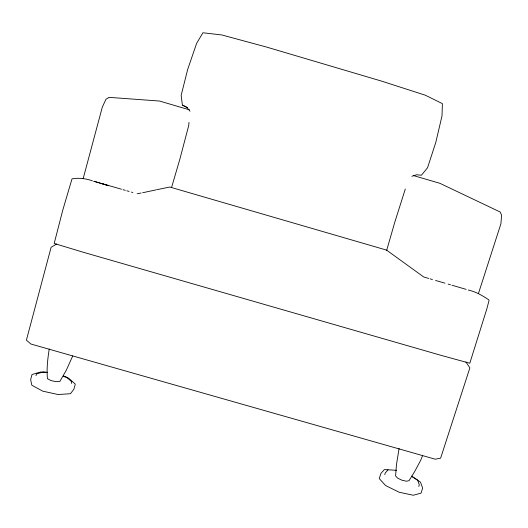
<?xml version="1.0" encoding="UTF-8"?>
<svg xmlns="http://www.w3.org/2000/svg" width="528" height="528" viewBox="0 0 528 528"><rect width="100%" height="100%" fill="white"/><g stroke="black" fill="none" stroke-linecap="round" stroke-linejoin="round"><path stroke-width="0.79" d="M189.011 122.377L188.72 125.565L179.83 159.278L171.607 187.367M49.236 348.982C47.725 358.73 46.471 368.9 47.461 378.695L50.978 380.569L55.889 381.658L59.862 381.447L66.422 370.003L72.706 355.951M399.089 448.437L396.422 464.99L395.597 475.946L397.716 478.163L402.052 480.262L406.553 481.239L409.068 480.632L414.79 471.346L420.73 460.178L422.585 455.638M83.12 178.794L102.326 107.092L105.989 99.218L109.065 97.357L159.509 101.039L189.466 109.831M36.003 375.606L36.452 373.936L43.52 371.884L47.428 372.293M71.293 383.453L71.749 381.79L66.304 376.979L63.353 375.943M386.648 250.49L394.838 222.031L405.306 189.017M384.747 474.646L385.268 473.009L388.04 469.788M478.408 293.614L500.907 223.78L501.6 215.147L500.141 211.985L439.903 183.322L413.497 175.573M418.77 486.493L419.305 484.849L417.602 480.051L411.596 476.104M56.714 244.002L51.124 247.256L26.4 340.151L30.848 343.999L435.191 459.195L440.603 458.192L469.874 367.871L465.868 361.937M411.84 176.293L416.513 174.768L421.43 175.223L427.535 167.779L435.745 142.586L442.028 115.85L442.385 103.627L425.264 95.185L381.619 81.127L266.574 47.071L221.885 34.973L202.917 32.756L196.64 43.329L187.658 69.478L181.157 95.39L182.384 105.052L187.209 107.547L182.761 105.277M142.652 192.74L155.879 189.902M156.638 189.737L169.778 187.031L386.522 250.087L423.674 276.956L428.65 278.428M137.174 193.75L141.088 193.03M396.574 470.29L384.318 469.59L380.86 473.543L379.256 478.599L385.645 485.582L399.168 492.228L413.266 495.244L421.001 493.172L422.638 488.09L420.499 482.156L411.866 476.48M45.527 372.464L40.748 371.969L32.03 374.484L30.644 379.658L31.832 385.216L42.748 391.156L58.166 394.535L70.468 393.716L73.894 389.222L75.299 384.1L68.607 378.187L63.353 376.345M92.407 180.847C85.873 178.477 78.877 177.646 72.013 178.86L62.7 210.395L54.193 243.454L82.685 252.08L441.943 355.608L469.801 363.224L486.849 308.834L489.001 300.604L488.783 299.845C482.5 295.568 475.807 291.713 468.316 290.03M131.386 192.093L132.832 192.509M102.313 183.691L121.447 189.215M93.911 181.269L108.702 185.717L93.944 181.289M122.984 189.664L125.288 190.331M126.826 190.773L129.129 191.446M430.069 278.843L432.432 279.53M435.574 280.447L445.012 283.186M448.153 284.104L450.49 284.79M451.968 285.219L466.158 289.377M186.839 107.356L190.014 111.203"/></g></svg>
